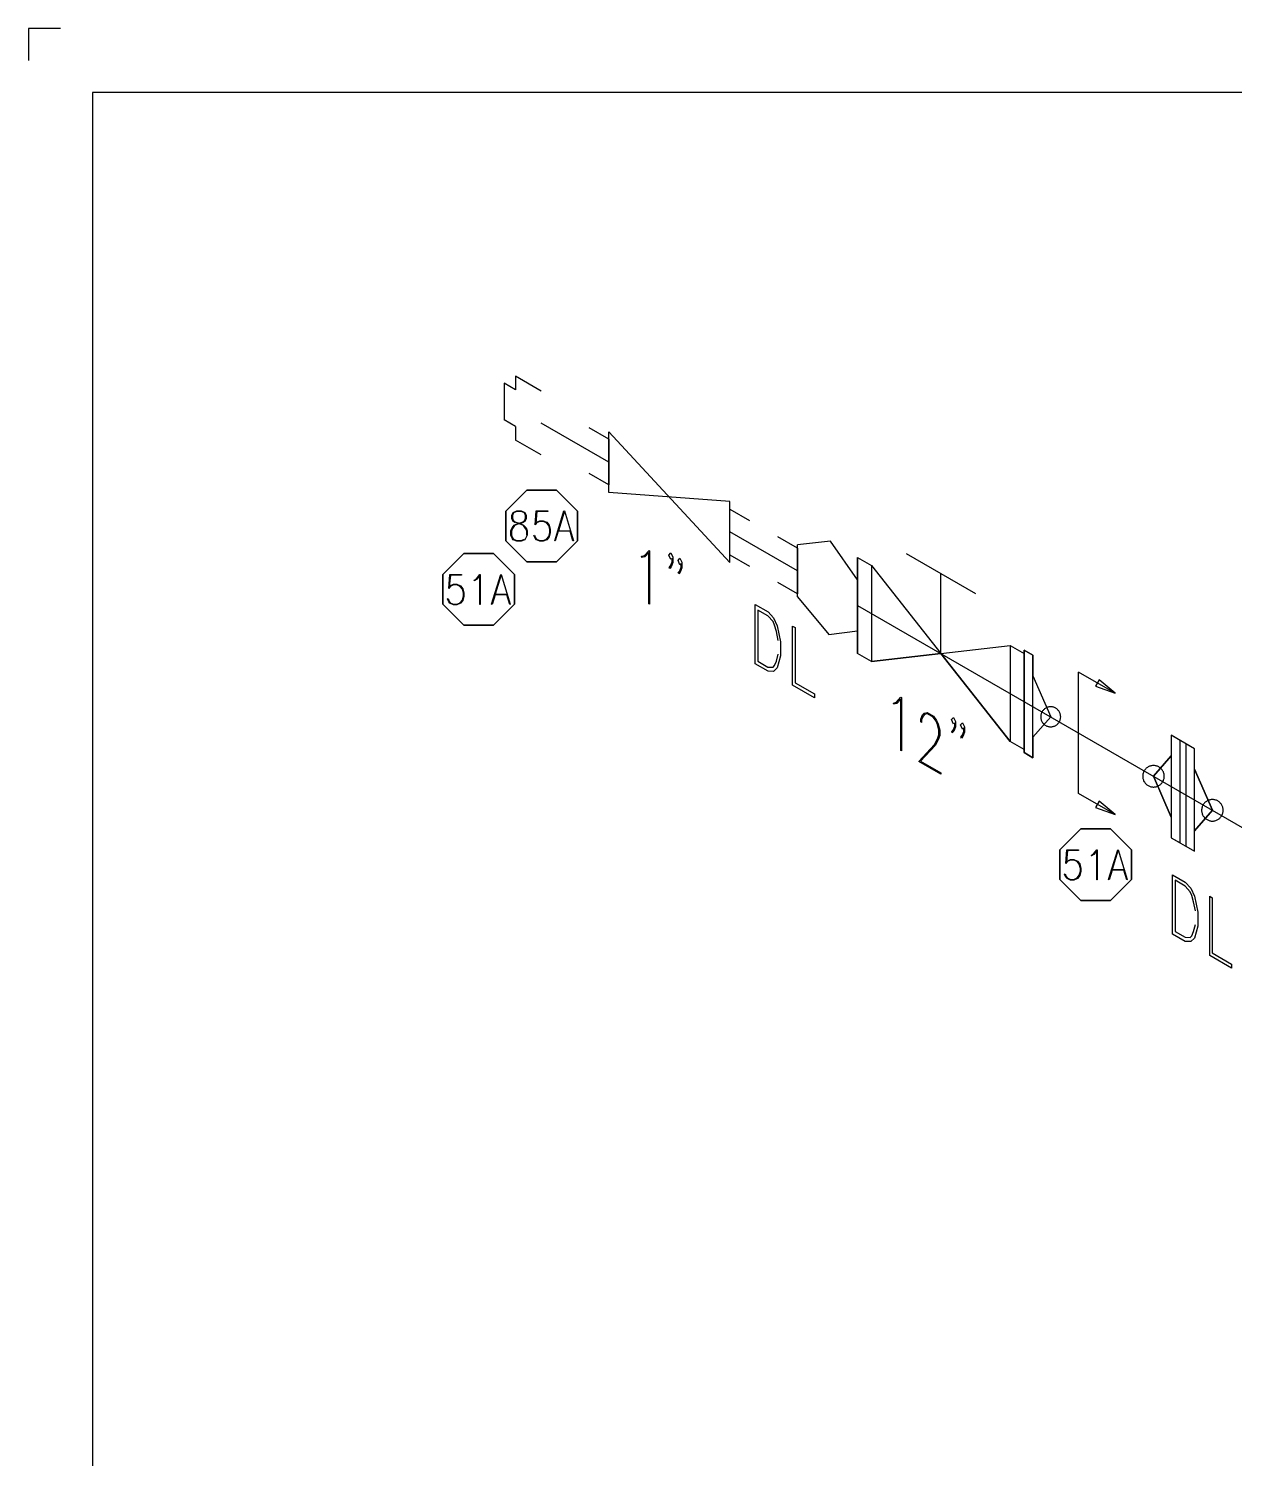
# Model space of a CAD drawing. Extents: x 0 to 17.2, y 0.1 to 11.3.
# Drawn here: x 0.045 to 2.386, y 8.515 to 11.292 of the extents above; entities that cross this region are included whole.
import ezdxf

# ---------------------------------------------------------------- set-up
doc = ezdxf.new("R2010")
doc.units = 0
doc.layers.get('0').update_dxf_attribs({"linetype": 'CONTINUOUS'})
for name, color, linetype in [('3', 1, 'CONTINUOUS'), ('BORDER', 3, 'CONTINUOUS'), ('COMP', 1, 'CONTINUOUS'), ('DL', 20, 'CONTINUOUS'), ('FITTINGS', 4, 'CONTINUOUS'), ('PART_PCML', 7, 'CONTINUOUS'), ('PIPE', 7, 'CONTINUOUS'), ('TEXT', 7, 'CONTINUOUS'), ('Welds', 7, 'CONTINUOUS')]:
    doc.layers.add(name, color=color, linetype=linetype)

msp = doc.modelspace()

# ---------------------------------------------------------------- linework, layer by layer
for points in [[(0.0449, 11.2918), (0.0449, 11.2296)], [(0.107, 11.2918), (0.0449, 11.2918)], [(2.3151, 9.5485), (2.3082, 9.5254), (2.3011, 9.5184), (2.2905, 9.5189), (2.2658, 9.5332), (2.2658, 9.6481), (2.2905, 9.6338), (2.3011, 9.6222), (2.3082, 9.607), (2.3151, 9.5759), (2.3151, 9.5485)], [(2.3102, 9.5783), (2.3068, 9.596), (2.3034, 9.6083), (2.3003, 9.6152), (2.2903, 9.6262), (2.2707, 9.6375), (2.2707, 9.5382), (2.2903, 9.5268), (2.3003, 9.5263), (2.3034, 9.5296), (2.3068, 9.538), (2.3102, 9.5518)], [(2.3806, 9.467), (2.3381, 9.4915), (2.3381, 9.6064), (2.343, 9.6035), (2.343, 9.4964), (2.3806, 9.4747), (2.3806, 9.467)]]:
    msp.add_lwpolyline(points)
at = {"layer": '3'}
msp.add_lwpolyline([(2.0099, 9.9551), (2.0099, 9.9538), (2.0101, 9.9524), (2.0103, 9.9511), (2.0106, 9.9498), (2.0111, 9.9485), (2.0116, 9.9472), (2.0122, 9.946), (2.0128, 9.9449), (2.0136, 9.9437), (2.0144, 9.9427), (2.0153, 9.9417), (2.0163, 9.9407), (2.0173, 9.9398), (2.0184, 9.9391), (2.0196, 9.9383), (2.0208, 9.9377), (2.022, 9.9371), (2.0233, 9.9367), (2.0246, 9.9363), (2.0259, 9.936), (2.0273, 9.9358), (2.0286, 9.9357), (2.03, 9.9357), (2.0313, 9.9358), (2.0327, 9.936), (2.034, 9.9363), (2.0353, 9.9367), (2.0366, 9.9371), (2.0378, 9.9377), (2.039, 9.9383), (2.0401, 9.9391), (2.0412, 9.9398), (2.0423, 9.9407), (2.0432, 9.9417), (2.0441, 9.9427), (2.045, 9.9437), (2.0457, 9.9449), (2.0464, 9.946), (2.047, 9.9472), (2.0475, 9.9485), (2.0479, 9.9498), (2.0483, 9.9511), (2.0485, 9.9524), (2.0487, 9.9551), (2.0487, 9.9551), (2.0486, 9.9565), (2.0485, 9.9578), (2.0483, 9.9592), (2.0479, 9.9605), (2.0475, 9.9618), (2.047, 9.963), (2.0464, 9.9642), (2.0457, 9.9654), (2.045, 9.9665), (2.0441, 9.9676), (2.0432, 9.9686), (2.0423, 9.9695), (2.0412, 9.9704), (2.0401, 9.9712), (2.039, 9.9719), (2.0378, 9.9726), (2.0366, 9.9731), (2.0353, 9.9736), (2.034, 9.974), (2.0327, 9.9742), (2.0313, 9.9744), (2.03, 9.9745), (2.0286, 9.9745), (2.0273, 9.9744), (2.0259, 9.9742), (2.0246, 9.974), (2.0233, 9.9736), (2.022, 9.9731), (2.0208, 9.9726), (2.0196, 9.9719), (2.0184, 9.9712), (2.0173, 9.9704), (2.0163, 9.9695), (2.0153, 9.9686), (2.0144, 9.9676), (2.0136, 9.9665), (2.0128, 9.9654), (2.0122, 9.9642), (2.0116, 9.963), (2.0111, 9.9618), (2.0106, 9.9605), (2.0103, 9.9592), (2.0101, 9.9578), (2.0099, 9.9551)], dxfattribs=at)
at = {"layer": 'BORDER'}
msp.add_lwpolyline([(0.1692, 0.2247), (17.0808, 0.2247), (17.0808, 11.1675), (0.1692, 11.1675), (0.1692, 0.2247)], dxfattribs=at)
at = {"layer": 'COMP'}
for points in [[(2.0293, 9.9551), (1.9948, 9.9153), (1.9948, 9.8755), (1.9776, 9.8855), (1.9776, 10.0845), (1.9948, 10.0746), (1.9948, 10.0348), (2.0293, 9.9551)], [(1.9776, 10.0845), (1.9776, 9.8855), (1.9948, 9.8755), (1.9948, 10.0746), (1.9776, 10.0845)], [(1.9948, 10.0348), (2.0293, 9.9551), (1.9948, 9.9153)], [(2.2634, 9.9192), (2.2634, 9.8794), (2.2289, 9.8396), (2.2634, 9.7599), (2.2634, 9.7201), (2.3088, 9.6939), (2.3088, 9.7337), (2.3433, 9.7735), (2.3088, 9.8531), (2.3088, 9.893), (2.2634, 9.9192)], [(2.2806, 9.7101), (2.2806, 9.9092), (2.2634, 9.9192), (2.2634, 9.7201), (2.2806, 9.7101)], [(2.2916, 9.7038), (2.3088, 9.6939), (2.3088, 9.893), (2.2916, 9.9029), (2.2916, 9.7038)], [(2.2634, 9.7599), (2.2289, 9.8396), (2.2634, 9.8794)], [(2.3088, 9.8531), (2.3433, 9.7735), (2.3088, 9.7337)]]:
    msp.add_lwpolyline(points, dxfattribs=at)
at = {"layer": 'DL'}
for points in [[(1.505, 10.0734), (1.4981, 10.0503), (1.491, 10.0433), (1.4805, 10.0439), (1.4557, 10.0582), (1.4557, 10.173), (1.4805, 10.1587), (1.491, 10.1471), (1.4981, 10.1319), (1.505, 10.1008), (1.505, 10.0734)], [(1.5001, 10.1032), (1.4967, 10.1209), (1.4933, 10.1332), (1.4902, 10.1401), (1.4803, 10.1511), (1.4606, 10.1624), (1.4606, 10.0631), (1.4803, 10.0517), (1.4902, 10.0512), (1.4933, 10.0545), (1.4967, 10.0629), (1.5001, 10.0767)], [(1.5705, 9.9919), (1.528, 10.0164), (1.528, 10.1313), (1.5329, 10.1284), (1.5329, 10.0213), (1.5705, 9.9996), (1.5705, 9.9919)], [(2.0831, 9.8062), (2.0831, 10.0419)], [(2.1543, 10.0008), (2.0831, 10.0419)], [(2.1233, 10.0268), (2.1163, 10.0147), (2.1543, 10.0008), (2.1233, 10.0268)], [(2.1543, 9.7651), (2.0831, 9.8062)], [(2.1233, 9.791), (2.1163, 9.7789), (2.1543, 9.7651), (2.1233, 9.791)]]:
    msp.add_lwpolyline(points, dxfattribs=at)
at = {"layer": 'FITTINGS'}
for points in [[(1.04, 10.5879), (0.9901, 10.6167)], [(0.9901, 10.6167), (0.9901, 10.5903)], [(0.9901, 10.5903), (0.9679, 10.6031)], [(0.9679, 10.6031), (0.9679, 10.5316)], [(0.9901, 10.5188), (0.9679, 10.5316)], [(0.9901, 10.5188), (0.9901, 10.4924)], [(1.1714, 10.4942), (1.133, 10.5164)], [(1.1714, 10.391), (1.1714, 10.5085)], [(1.1714, 10.5085), (1.4063, 10.2551)], [(1.04, 10.4636), (0.9901, 10.4924)], [(1.1714, 10.4942), (1.1713, 10.4056)], [(1.1713, 10.4056), (1.133, 10.4277)], [(1.4063, 10.3734), (1.1714, 10.391)], [(1.4063, 10.2551), (1.4063, 10.3734)], [(1.4063, 10.2699), (1.4063, 10.3586)], [(1.4063, 10.3586), (1.4447, 10.3364)], [(1.5377, 10.2828), (1.4993, 10.3049)], [(1.6015, 10.2965), (1.5377, 10.2889)], [(1.5377, 10.188), (1.5377, 10.2889)], [(1.5377, 10.2828), (1.5377, 10.1941)], [(1.6545, 10.2212), (1.6015, 10.2965)], [(1.4063, 10.2699), (1.4447, 10.2477)], [(1.9776, 9.8917), (1.9506, 9.9073), (1.816, 10.0783), (1.6814, 10.0627), (1.6545, 10.0783), (1.6545, 10.2648), (1.6814, 10.2492), (1.816, 10.0783), (1.9506, 10.0938), (1.9776, 10.0783), (1.9776, 9.8917)], [(1.6545, 10.2648), (1.6545, 10.0783)], [(1.6814, 10.2492), (1.6814, 10.0627)], [(1.6814, 10.2492), (1.9506, 9.9073)], [(1.7487, 10.2726), (1.8833, 10.1948)], [(1.6545, 10.1219), (1.6545, 10.2212)], [(1.816, 10.0783), (1.816, 10.2337)], [(1.5377, 10.1941), (1.4993, 10.2162)], [(1.5377, 10.188), (1.5985, 10.1151)], [(1.5985, 10.1151), (1.6545, 10.1219)], [(1.6814, 10.0627), (1.9506, 10.0938)], [(1.9506, 10.0938), (1.9506, 9.9073)], [(1.9776, 10.0783), (1.9776, 9.8917)]]:
    msp.add_lwpolyline(points, dxfattribs=at)
at = {"layer": 'PART_PCML'}
for points in [[(1.0123, 10.3954), (0.9716, 10.3547), (0.9716, 10.2971), (1.0123, 10.2563), (1.0699, 10.2563), (1.1107, 10.2971), (1.1107, 10.3547), (1.0699, 10.3954), (1.0123, 10.3954)], [(0.9716, 10.2971), (1.0123, 10.2563), (1.0699, 10.2563), (1.1107, 10.2971), (1.1107, 10.3547), (1.0699, 10.3954), (1.0123, 10.3954), (0.9716, 10.3547), (0.9716, 10.2971)], [(0.9716, 10.3547), (1.0123, 10.3954), (1.0699, 10.3954), (1.1107, 10.3547), (1.1107, 10.2971), (1.0699, 10.2563), (1.0123, 10.2563), (0.9716, 10.2971), (0.9716, 10.3547), (1.0123, 10.3954)], [(0.9902, 10.3318), (0.9856, 10.3347), (0.9833, 10.3405), (0.9833, 10.3463), (0.9856, 10.3522), (0.9925, 10.355), (1.0014, 10.355), (1.0083, 10.3522), (1.0107, 10.3463), (1.0107, 10.3405), (1.0083, 10.3347), (1.0037, 10.3318), (0.999, 10.3304), (0.9993, 10.3303), (1.006, 10.3275), (1.0106, 10.3219), (1.0128, 10.3161), (1.0128, 10.3076), (1.0083, 10.299), (1.0014, 10.2962), (0.9925, 10.2962), (0.9858, 10.299), (0.9834, 10.3019), (0.9811, 10.3076), (0.9811, 10.3161), (0.9834, 10.3219), (0.9879, 10.3275), (0.9949, 10.3304)], [(0.997, 10.331), (1.0034, 10.3331), (1.0076, 10.3357), (1.0097, 10.3408), (1.0097, 10.346), (1.0076, 10.3511), (1.0013, 10.3538), (0.9926, 10.3538), (0.9864, 10.3511), (0.9843, 10.346), (0.9843, 10.3408), (0.9864, 10.3357), (0.9906, 10.3331), (0.997, 10.331)], [(1.027, 10.308), (1.0291, 10.3026), (1.0312, 10.3), (1.0376, 10.2974), (1.044, 10.2974), (1.0504, 10.3), (1.0546, 10.3053), (1.0568, 10.3133), (1.0568, 10.3187), (1.0546, 10.3267), (1.0504, 10.3319), (1.044, 10.3346), (1.0376, 10.3346), (1.0312, 10.3319), (1.0281, 10.328), (1.0305, 10.355), (1.0529, 10.355), (1.0529, 10.3538), (1.0313, 10.3538), (1.0294, 10.3314), (1.0307, 10.333), (1.0374, 10.3358), (1.0441, 10.3358), (1.0509, 10.333), (1.0555, 10.3273), (1.0578, 10.3188), (1.0578, 10.3131), (1.0555, 10.3047), (1.0509, 10.299), (1.0441, 10.2962), (1.0374, 10.2962), (1.0307, 10.299), (1.0283, 10.3019), (1.0261, 10.3074), (1.027, 10.308)], [(1.1026, 10.297), (1.1017, 10.2966), (1.096, 10.3154), (1.0733, 10.3154), (1.0675, 10.2966), (1.0666, 10.297), (1.0843, 10.355), (1.085, 10.355), (1.1026, 10.297)], [(1.0846, 10.3527), (1.0736, 10.3166), (1.0956, 10.3166)], [(1.0119, 10.3079), (1.0119, 10.3158), (1.0097, 10.3211), (1.0055, 10.3264), (0.999, 10.3291), (0.997, 10.3298), (0.9949, 10.3291), (0.9884, 10.3264), (0.9842, 10.3211), (0.9821, 10.3158), (0.9821, 10.3079), (0.9842, 10.3026), (0.9862, 10.3), (0.9926, 10.2974), (1.0013, 10.2974), (1.0076, 10.3)], [(0.8896, 10.272), (0.8489, 10.2313), (0.8489, 10.1736), (0.8896, 10.1329), (0.9472, 10.1329), (0.988, 10.1736), (0.988, 10.2313), (0.9472, 10.272), (0.8896, 10.272)], [(0.8489, 10.1736), (0.8896, 10.1329), (0.9472, 10.1329), (0.988, 10.1736), (0.988, 10.2313), (0.9472, 10.272), (0.8896, 10.272), (0.8489, 10.2313), (0.8489, 10.1736)], [(0.8489, 10.2313), (0.8896, 10.272), (0.9472, 10.272), (0.988, 10.2313), (0.988, 10.1736), (0.9472, 10.1329), (0.8896, 10.1329), (0.8489, 10.1736), (0.8489, 10.2313), (0.8896, 10.272)], [(0.8593, 10.1846), (0.8615, 10.1792), (0.8635, 10.1766), (0.8699, 10.1739), (0.8764, 10.1739), (0.8828, 10.1766), (0.887, 10.1819), (0.8891, 10.1899), (0.8891, 10.1952), (0.887, 10.2032), (0.8828, 10.2085), (0.8764, 10.2111), (0.8699, 10.2111), (0.8635, 10.2085), (0.8605, 10.2045), (0.8628, 10.2316), (0.8853, 10.2316), (0.8853, 10.2303), (0.8637, 10.2303), (0.8617, 10.208), (0.863, 10.2096), (0.8698, 10.2124), (0.8765, 10.2124), (0.8833, 10.2096), (0.8879, 10.2038), (0.8901, 10.1954), (0.8901, 10.1897), (0.8879, 10.1812), (0.8833, 10.1755), (0.8765, 10.1728), (0.8698, 10.1728), (0.863, 10.1755), (0.8607, 10.1784), (0.8584, 10.184), (0.8593, 10.1846)], [(0.9219, 10.1733), (0.9209, 10.1733), (0.9209, 10.2295), (0.9151, 10.2222), (0.9107, 10.2194), (0.9101, 10.2205), (0.9145, 10.2233), (0.9212, 10.2316), (0.9219, 10.2316), (0.9219, 10.1733)], [(0.9799, 10.1736), (0.979, 10.1731), (0.9732, 10.1919), (0.9505, 10.1919), (0.9448, 10.1731), (0.9439, 10.1736), (0.9616, 10.2316), (0.9623, 10.2316), (0.9799, 10.1736)], [(0.9619, 10.2292), (0.9509, 10.1932), (0.9729, 10.1932)], [(2.0876, 9.7374), (2.0468, 9.6966), (2.0468, 9.639), (2.0876, 9.5983), (2.1452, 9.5983), (2.1859, 9.639), (2.1859, 9.6966), (2.1452, 9.7374), (2.0876, 9.7374)], [(2.0468, 9.639), (2.0876, 9.5983), (2.1452, 9.5983), (2.1859, 9.639), (2.1859, 9.6966), (2.1452, 9.7374), (2.0876, 9.7374), (2.0468, 9.6966), (2.0468, 9.639)], [(2.0468, 9.6966), (2.0876, 9.7374), (2.1452, 9.7374), (2.1859, 9.6966), (2.1859, 9.639), (2.1452, 9.5983), (2.0876, 9.5983), (2.0468, 9.639), (2.0468, 9.6966), (2.0876, 9.7374)], [(2.0573, 9.65), (2.0595, 9.6446), (2.0615, 9.642), (2.0679, 9.6393), (2.0743, 9.6393), (2.0807, 9.642), (2.0849, 9.6473), (2.0871, 9.6553), (2.0871, 9.6606), (2.0849, 9.6686), (2.0807, 9.6738), (2.0743, 9.6765), (2.0679, 9.6765), (2.0615, 9.6738), (2.0584, 9.6699), (2.0608, 9.697), (2.0832, 9.697), (2.0832, 9.6957), (2.0617, 9.6957), (2.0597, 9.6734), (2.061, 9.6749), (2.0678, 9.6777), (2.0745, 9.6777), (2.0812, 9.6749), (2.0858, 9.6692), (2.0881, 9.6607), (2.0881, 9.6551), (2.0858, 9.6466), (2.0812, 9.6409), (2.0745, 9.6381), (2.0678, 9.6381), (2.061, 9.6409), (2.0586, 9.6438), (2.0564, 9.6494), (2.0573, 9.65)], [(2.1198, 9.6387), (2.1188, 9.6387), (2.1188, 9.6949), (2.113, 9.6875), (2.1086, 9.6848), (2.1081, 9.6859), (2.1124, 9.6887), (2.1191, 9.697), (2.1198, 9.697), (2.1198, 9.6387)], [(2.1778, 9.6389), (2.177, 9.6385), (2.1712, 9.6573), (2.1485, 9.6573), (2.1427, 9.6385), (2.1418, 9.6389), (2.1595, 9.697), (2.1602, 9.697), (2.1778, 9.6389)], [(2.1599, 9.6946), (2.1489, 9.6586), (2.1708, 9.6586)]]:
    msp.add_lwpolyline(points, dxfattribs=at)
at = {"layer": 'PIPE'}
for points in [[(1.1714, 10.4499), (1.04, 10.5257)], [(1.5377, 10.2384), (1.4063, 10.3142)], [(1.6545, 10.1715), (14.4336, 2.7935)]]:
    msp.add_lwpolyline(points, dxfattribs=at)
at = {"layer": 'TEXT'}
for points in [[(1.2504, 10.174), (1.2491, 10.1748), (1.2491, 10.2745), (1.2414, 10.2659), (1.2355, 10.2645), (1.2348, 10.2668), (1.2406, 10.2683), (1.2495, 10.278), (1.2504, 10.2774), (1.2504, 10.174)], [(1.292, 10.2605), (1.2882, 10.2691), (1.292, 10.2733), (1.2956, 10.2653), (1.2956, 10.2548), (1.2926, 10.2464), (1.2896, 10.2431), (1.2886, 10.2454), (1.2914, 10.2485), (1.2943, 10.2561), (1.2943, 10.263)], [(1.3118, 10.2529), (1.3095, 10.2504), (1.3057, 10.259), (1.3095, 10.2632), (1.3131, 10.2552), (1.3131, 10.2447), (1.3101, 10.2363), (1.3071, 10.233), (1.3061, 10.2353), (1.309, 10.2383), (1.3118, 10.246), (1.3118, 10.2529)], [(1.7394, 9.8891), (1.7381, 9.8899), (1.7381, 9.9895), (1.7304, 9.9809), (1.7245, 9.9795), (1.7238, 9.9818), (1.7296, 9.9834), (1.7385, 9.993), (1.7394, 9.9925), (1.7394, 9.8891)], [(1.7774, 9.9451), (1.7774, 9.9502), (1.7804, 9.9587), (1.7835, 9.962), (1.7896, 9.9635), (1.8016, 9.9566), (1.8077, 9.948), (1.8108, 9.9411), (1.8138, 9.9292), (1.8138, 9.9189), (1.8108, 9.9106), (1.8049, 9.8993), (1.7767, 9.8687), (1.816, 9.846), (1.816, 9.8439), (1.7736, 9.8684), (1.8038, 9.9013), (1.8096, 9.9124), (1.8124, 9.9203), (1.8124, 9.9294), (1.8096, 9.9404), (1.8069, 9.9466), (1.8012, 9.9545), (1.7899, 9.9611), (1.7843, 9.9596), (1.7816, 9.9566), (1.7787, 9.9489), (1.7787, 9.9443), (1.7774, 9.9451)], [(1.8407, 9.941), (1.8369, 9.9497), (1.8407, 9.9539), (1.8443, 9.9458), (1.8443, 9.9354), (1.8413, 9.927), (1.8383, 9.9237), (1.8373, 9.926), (1.8401, 9.929), (1.843, 9.9367), (1.843, 9.9435)], [(1.8605, 9.9334), (1.8583, 9.9309), (1.8544, 9.9396), (1.8583, 9.9437), (1.8618, 9.9357), (1.8618, 9.9252), (1.8588, 9.9169), (1.8558, 9.9136), (1.8548, 9.9158), (1.8577, 9.9189), (1.8605, 9.9266), (1.8605, 9.9334)]]:
    msp.add_lwpolyline(points, dxfattribs=at)
at = {"layer": 'Welds'}
for points in [[(2.0487, 9.9551), (2.0486, 9.9565), (2.0485, 9.9578), (2.0483, 9.9592), (2.0479, 9.9605), (2.0475, 9.9618), (2.047, 9.963), (2.0464, 9.9642), (2.0457, 9.9654), (2.045, 9.9665), (2.0441, 9.9676), (2.0432, 9.9686), (2.0423, 9.9695), (2.0412, 9.9704), (2.0401, 9.9712), (2.039, 9.9719), (2.0378, 9.9726), (2.0366, 9.9731), (2.0353, 9.9736), (2.034, 9.974), (2.0327, 9.9742), (2.0313, 9.9744), (2.03, 9.9745), (2.0286, 9.9745), (2.0273, 9.9744), (2.0259, 9.9742), (2.0246, 9.974), (2.0233, 9.9736), (2.022, 9.9731), (2.0208, 9.9726), (2.0196, 9.9719), (2.0184, 9.9712), (2.0173, 9.9704), (2.0163, 9.9695), (2.0153, 9.9686), (2.0144, 9.9676), (2.0136, 9.9665), (2.0128, 9.9654), (2.0122, 9.9642), (2.0116, 9.963), (2.0111, 9.9618), (2.0106, 9.9605), (2.0103, 9.9592), (2.0101, 9.9578), (2.0099, 9.9565), (2.0099, 9.9551), (2.0099, 9.9538), (2.0101, 9.9524), (2.0103, 9.9511), (2.0106, 9.9498), (2.0111, 9.9485), (2.0116, 9.9472), (2.0122, 9.946), (2.0128, 9.9449), (2.0136, 9.9437), (2.0144, 9.9427), (2.0153, 9.9417), (2.0163, 9.9407), (2.0173, 9.9398), (2.0184, 9.9391), (2.0196, 9.9383), (2.0208, 9.9377), (2.022, 9.9371), (2.0233, 9.9367), (2.0246, 9.9363), (2.0259, 9.936), (2.0273, 9.9358), (2.0286, 9.9357), (2.03, 9.9357), (2.0313, 9.9358), (2.0327, 9.936), (2.034, 9.9363), (2.0353, 9.9367), (2.0366, 9.9371), (2.0378, 9.9377), (2.039, 9.9383), (2.0401, 9.9391), (2.0412, 9.9398), (2.0423, 9.9407), (2.0432, 9.9417), (2.0441, 9.9427), (2.045, 9.9437), (2.0457, 9.9449), (2.0464, 9.946), (2.047, 9.9472), (2.0475, 9.9485), (2.0479, 9.9498), (2.0483, 9.9511), (2.0485, 9.9524), (2.0487, 9.9551)], [(2.208, 9.8396), (2.208, 9.8381), (2.2082, 9.8366), (2.2084, 9.8352), (2.2088, 9.8338), (2.2092, 9.8324), (2.2098, 9.8311), (2.2104, 9.8297), (2.2112, 9.8285), (2.212, 9.8273), (2.2129, 9.8261), (2.2138, 9.825), (2.2149, 9.824), (2.216, 9.8231), (2.2172, 9.8222), (2.2184, 9.8215), (2.2197, 9.8208), (2.221, 9.8202), (2.2224, 9.8197), (2.2238, 9.8193), (2.2252, 9.819), (2.2267, 9.8188), (2.2281, 9.8187), (2.2296, 9.8187), (2.2311, 9.8188), (2.2325, 9.819), (2.2339, 9.8193), (2.2353, 9.8197), (2.2367, 9.8202), (2.238, 9.8208), (2.2393, 9.8215), (2.2406, 9.8222), (2.2417, 9.8231), (2.2428, 9.824), (2.2439, 9.825), (2.2449, 9.8261), (2.2458, 9.8273), (2.2466, 9.8285), (2.2473, 9.8297), (2.248, 9.8311), (2.2485, 9.8324), (2.249, 9.8338), (2.2493, 9.8352), (2.2496, 9.8366), (2.2498, 9.8396), (2.2498, 9.8396), (2.2497, 9.841), (2.2496, 9.8425), (2.2493, 9.8439), (2.249, 9.8453), (2.2485, 9.8467), (2.248, 9.8481), (2.2473, 9.8494), (2.2466, 9.8506), (2.2458, 9.8518), (2.2449, 9.853), (2.2439, 9.8541), (2.2428, 9.8551), (2.2417, 9.856), (2.2406, 9.8569), (2.2393, 9.8576), (2.238, 9.8583), (2.2367, 9.8589), (2.2353, 9.8594), (2.2339, 9.8598), (2.2325, 9.8601), (2.2311, 9.8603), (2.2296, 9.8604), (2.2281, 9.8604), (2.2267, 9.8603), (2.2252, 9.8601), (2.2238, 9.8598), (2.2224, 9.8594), (2.221, 9.8589), (2.2197, 9.8583), (2.2184, 9.8576), (2.2172, 9.8569), (2.216, 9.856), (2.2149, 9.8551), (2.2138, 9.8541), (2.2129, 9.853), (2.212, 9.8518), (2.2112, 9.8506), (2.2104, 9.8494), (2.2098, 9.8481), (2.2092, 9.8467), (2.2088, 9.8453), (2.2084, 9.8439), (2.2082, 9.8425), (2.208, 9.8396)], [(2.2498, 9.8396), (2.2497, 9.841), (2.2496, 9.8425), (2.2493, 9.8439), (2.249, 9.8453), (2.2485, 9.8467), (2.248, 9.8481), (2.2473, 9.8494), (2.2466, 9.8506), (2.2458, 9.8518), (2.2449, 9.853), (2.2439, 9.8541), (2.2428, 9.8551), (2.2417, 9.856), (2.2406, 9.8569), (2.2393, 9.8576), (2.238, 9.8583), (2.2367, 9.8589), (2.2353, 9.8594), (2.2339, 9.8598), (2.2325, 9.8601), (2.2311, 9.8603), (2.2296, 9.8604), (2.2281, 9.8604), (2.2267, 9.8603), (2.2252, 9.8601), (2.2238, 9.8598), (2.2224, 9.8594), (2.221, 9.8589), (2.2197, 9.8583), (2.2184, 9.8576), (2.2172, 9.8569), (2.216, 9.856), (2.2149, 9.8551), (2.2138, 9.8541), (2.2129, 9.853), (2.212, 9.8518), (2.2112, 9.8506), (2.2104, 9.8494), (2.2098, 9.8481), (2.2092, 9.8467), (2.2088, 9.8453), (2.2084, 9.8439), (2.2082, 9.8425), (2.208, 9.841), (2.208, 9.8396), (2.208, 9.8381), (2.2082, 9.8366), (2.2084, 9.8352), (2.2088, 9.8338), (2.2092, 9.8324), (2.2098, 9.8311), (2.2104, 9.8297), (2.2112, 9.8285), (2.212, 9.8273), (2.2129, 9.8261), (2.2138, 9.825), (2.2149, 9.824), (2.216, 9.8231), (2.2172, 9.8222), (2.2184, 9.8215), (2.2197, 9.8208), (2.221, 9.8202), (2.2224, 9.8197), (2.2238, 9.8193), (2.2252, 9.819), (2.2267, 9.8188), (2.2281, 9.8187), (2.2296, 9.8187), (2.2311, 9.8188), (2.2325, 9.819), (2.2339, 9.8193), (2.2353, 9.8197), (2.2367, 9.8202), (2.238, 9.8208), (2.2393, 9.8215), (2.2406, 9.8222), (2.2417, 9.8231), (2.2428, 9.824), (2.2439, 9.825), (2.2449, 9.8261), (2.2458, 9.8273), (2.2466, 9.8285), (2.2473, 9.8297), (2.248, 9.8311), (2.2485, 9.8324), (2.249, 9.8338), (2.2493, 9.8352), (2.2496, 9.8366), (2.2498, 9.8396)], [(2.3224, 9.7735), (2.3224, 9.772), (2.3226, 9.7706), (2.3228, 9.7692), (2.3232, 9.7677), (2.3236, 9.7664), (2.3242, 9.765), (2.3248, 9.7637), (2.3256, 9.7624), (2.3264, 9.7612), (2.3273, 9.7601), (2.3282, 9.759), (2.3293, 9.758), (2.3304, 9.757), (2.3316, 9.7562), (2.3328, 9.7554), (2.3341, 9.7547), (2.3355, 9.7541), (2.3368, 9.7536), (2.3382, 9.7532), (2.3396, 9.7529), (2.3411, 9.7527), (2.3425, 9.7526), (2.344, 9.7526), (2.3455, 9.7527), (2.3469, 9.7529), (2.3483, 9.7532), (2.3497, 9.7536), (2.3511, 9.7541), (2.3524, 9.7547), (2.3537, 9.7554), (2.355, 9.7562), (2.3561, 9.757), (2.3573, 9.758), (2.3583, 9.759), (2.3593, 9.7601), (2.3602, 9.7612), (2.361, 9.7624), (2.3617, 9.7637), (2.3624, 9.765), (2.3629, 9.7664), (2.3634, 9.7677), (2.3637, 9.7692), (2.364, 9.7706), (2.3642, 9.7735), (2.3642, 9.7735), (2.3641, 9.775), (2.364, 9.7764), (2.3637, 9.7778), (2.3634, 9.7793), (2.3629, 9.7806), (2.3624, 9.782), (2.3617, 9.7833), (2.361, 9.7846), (2.3602, 9.7858), (2.3593, 9.7869), (2.3583, 9.788), (2.3573, 9.789), (2.3561, 9.79), (2.355, 9.7908), (2.3537, 9.7916), (2.3524, 9.7923), (2.3511, 9.7929), (2.3497, 9.7934), (2.3483, 9.7938), (2.3469, 9.7941), (2.3455, 9.7943), (2.344, 9.7944), (2.3425, 9.7944), (2.3411, 9.7943), (2.3396, 9.7941), (2.3382, 9.7938), (2.3368, 9.7934), (2.3355, 9.7929), (2.3341, 9.7923), (2.3328, 9.7916), (2.3316, 9.7908), (2.3304, 9.79), (2.3293, 9.789), (2.3282, 9.788), (2.3273, 9.7869), (2.3264, 9.7858), (2.3256, 9.7846), (2.3248, 9.7833), (2.3242, 9.782), (2.3236, 9.7806), (2.3232, 9.7793), (2.3228, 9.7778), (2.3226, 9.7764), (2.3224, 9.7735)], [(2.3642, 9.7735), (2.3641, 9.775), (2.364, 9.7764), (2.3637, 9.7778), (2.3634, 9.7793), (2.3629, 9.7806), (2.3624, 9.782), (2.3617, 9.7833), (2.361, 9.7846), (2.3602, 9.7858), (2.3593, 9.7869), (2.3583, 9.788), (2.3573, 9.789), (2.3561, 9.79), (2.355, 9.7908), (2.3537, 9.7916), (2.3524, 9.7923), (2.3511, 9.7929), (2.3497, 9.7934), (2.3483, 9.7938), (2.3469, 9.7941), (2.3455, 9.7943), (2.344, 9.7944), (2.3425, 9.7944), (2.3411, 9.7943), (2.3396, 9.7941), (2.3382, 9.7938), (2.3368, 9.7934), (2.3355, 9.7929), (2.3341, 9.7923), (2.3328, 9.7916), (2.3316, 9.7908), (2.3304, 9.79), (2.3293, 9.789), (2.3282, 9.788), (2.3273, 9.7869), (2.3264, 9.7858), (2.3256, 9.7846), (2.3248, 9.7833), (2.3242, 9.782), (2.3236, 9.7806), (2.3232, 9.7793), (2.3228, 9.7778), (2.3226, 9.7764), (2.3224, 9.775), (2.3224, 9.7735), (2.3224, 9.772), (2.3226, 9.7706), (2.3228, 9.7692), (2.3232, 9.7677), (2.3236, 9.7664), (2.3242, 9.765), (2.3248, 9.7637), (2.3256, 9.7624), (2.3264, 9.7612), (2.3273, 9.7601), (2.3282, 9.759), (2.3293, 9.758), (2.3304, 9.757), (2.3316, 9.7562), (2.3328, 9.7554), (2.3341, 9.7547), (2.3355, 9.7541), (2.3368, 9.7536), (2.3382, 9.7532), (2.3396, 9.7529), (2.3411, 9.7527), (2.3425, 9.7526), (2.344, 9.7526), (2.3455, 9.7527), (2.3469, 9.7529), (2.3483, 9.7532), (2.3497, 9.7536), (2.3511, 9.7541), (2.3524, 9.7547), (2.3537, 9.7554), (2.355, 9.7562), (2.3561, 9.757), (2.3573, 9.758), (2.3583, 9.759), (2.3593, 9.7601), (2.3602, 9.7612), (2.361, 9.7624), (2.3617, 9.7637), (2.3624, 9.765), (2.3629, 9.7664), (2.3634, 9.7677), (2.3637, 9.7692), (2.364, 9.7706), (2.3642, 9.7735)]]:
    msp.add_lwpolyline(points, dxfattribs=at)

doc.saveas('drawing.dxf')
